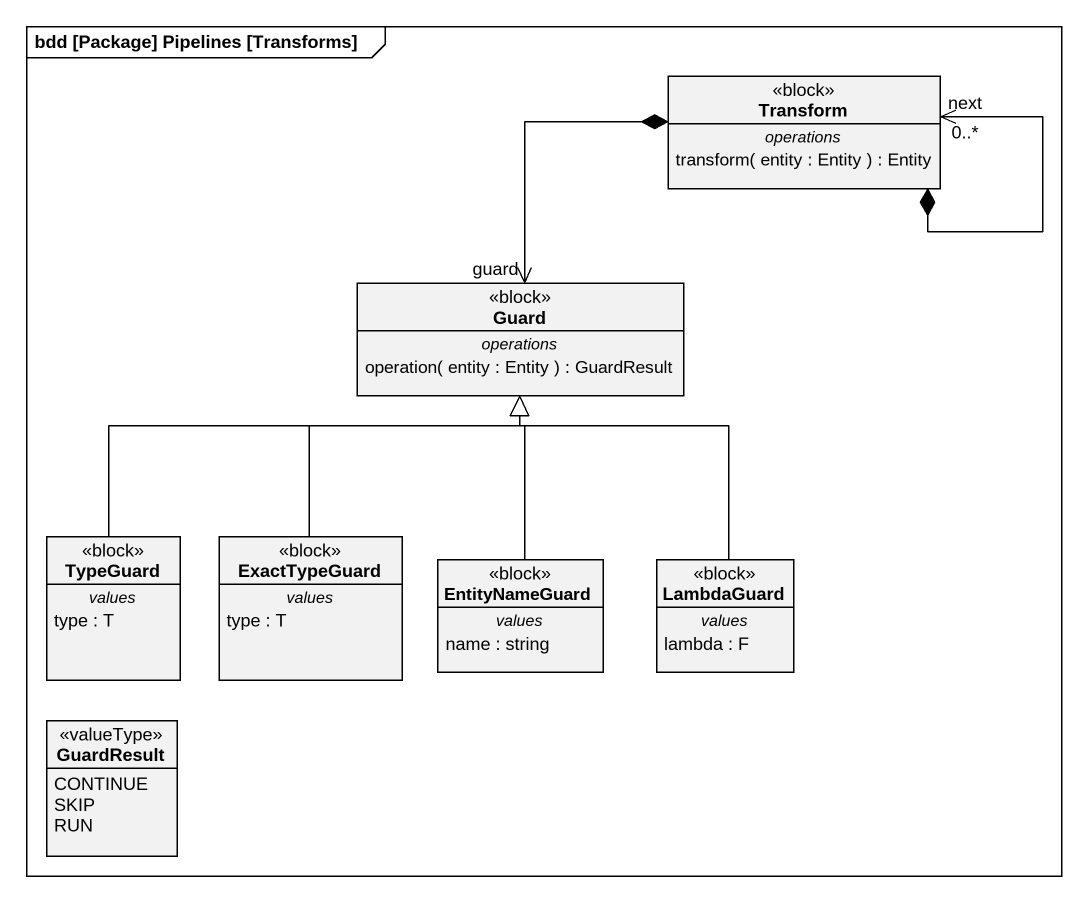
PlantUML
@startuml
mainframe bdd [Package] Pipelines [Transforms]
hide circle
hide empty members
class Transform <<block>> {
  -- operations --
  transform( entity : Entity ) : Entity
}
class Guard <<block>> {
  -- operations --
  operation( entity : Entity ) : GuardResult
}
class TypeGuard <<block>> {
  -- values --
  type : T
}
class ExactTypeGuard <<block>> {
  -- values --
  type : T
}
class EntityNameGuard <<block>> {
  -- values --
  name : string
}
class LambdaGuard <<block>> {
  -- values --
  lambda : F
}
enum GuardResult <<valueType>> {
  CONTINUE
  SKIP
  RUN
}
Transform *--> "next\n0..*" Transform
Transform *--> "guard" Guard
TypeGuard -up-|> Guard
ExactTypeGuard -up-|> Guard
EntityNameGuard -up-|> Guard
LambdaGuard -up-|> Guard
@enduml
